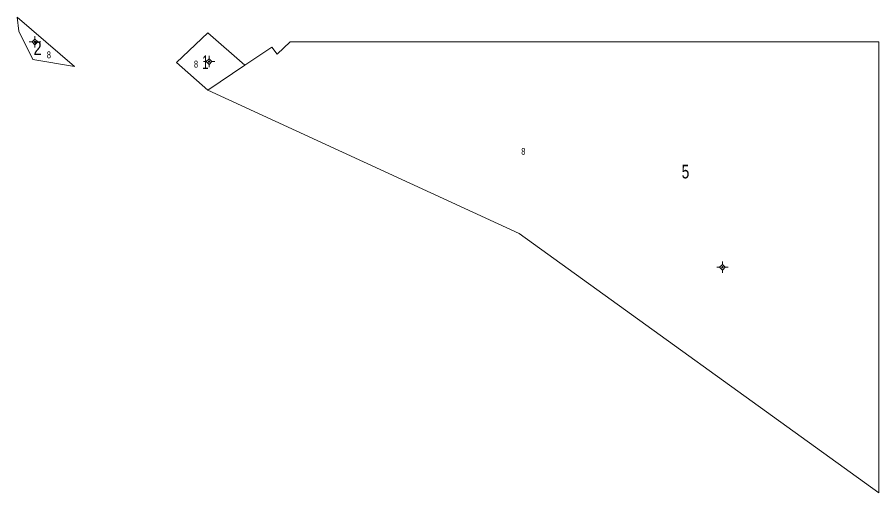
# Model space of a CAD drawing. Header units: metres. Extents: x 362321 to 363000, y 1840901 to 1841006.
# Drawn here: x 362810.9 to 363000, y 1840901 to 1841005.4 of the extents above; entities that cross this region are included whole.
import ezdxf

# ---------------------------------------------------------------- set-up
doc = ezdxf.new("R2010")
doc.units = ezdxf.units.M
doc.header["$LTSCALE"] = 0.6
doc.layers.add('10', color=7, linetype='Continuous', lineweight=13)
doc.layers.add('11', color=7, linetype='Continuous', lineweight=13)
doc.layers.add('14', color=7, linetype='Continuous')
doc.layers.add('15', color=7, linetype='Continuous')

msp = doc.modelspace()

# ---------------------------------------------------------------- hatches: boundary and pattern name
at = {"layer": '11'}
for points in [[(362814.9198, 1840999.98, 1), (362814.6198, 1840999.98, 1)], [(362853.1398, 1840995.66, 1), (362852.8397, 1840995.66, 1)], [(362965.8298, 1840950.5, 1), (362965.5297, 1840950.5, 1)]]:
    msp.add_hatch(color=256, dxfattribs=at).paths.add_polyline_path(points)

# ---------------------------------------------------------------- linework, layer by layer
at = {"layer": '10'}
msp.add_line((362852.68, 1840989.35), (362845.8, 1840995.42), dxfattribs=at)
msp.add_lwpolyline([(362814.32, 1840996.14), (362811.23, 1841002.3), (362810.87, 1841005.39), (362823.41, 1840994.57)], close=True, dxfattribs=at)
for points in [[(362852.68, 1840989.35), (362860.8, 1840994.9), (362852.72, 1841001.97), (362845.8, 1840995.42)], [(362860.8, 1840994.9), (362866.76, 1840998.81), (362867.95, 1840997.28), (362870.81, 1841000), (363000, 1841000), (363000, 1840901)], [(362852.68, 1840989.35), (362921.05, 1840957.94), (363000, 1840901)]]:
    msp.add_lwpolyline(points, dxfattribs=at)
at = {"layer": '11'}
for p, q in [((362814.77, 1841001.23), (362814.77, 1841000.6)), ((362814.14, 1840999.98), (362813.52, 1840999.98)), ((362814.77, 1840999.36), (362814.77, 1840998.73)), ((362816.02, 1840999.98), (362815.4, 1840999.98)), ((362852.36, 1840995.66), (362851.74, 1840995.66)), ((362852.99, 1840996.91), (362852.99, 1840996.28)), ((362854.24, 1840995.66), (362853.62, 1840995.66)), ((362852.99, 1840995.04), (362852.99, 1840994.41)), ((362965.68, 1840951.75), (362965.68, 1840951.12)), ((362965.06, 1840950.5), (362964.43, 1840950.5)), ((362965.68, 1840949.88), (362965.68, 1840949.25)), ((362966.93, 1840950.5), (362966.3, 1840950.5))]:
    msp.add_line(p, q, dxfattribs=at)
for points in [[(362814.77, 1841000.6), (362814.14, 1840999.98), (362814.77, 1840999.36), (362815.4, 1840999.98)], [(362852.99, 1840996.28), (362852.36, 1840995.66), (362852.99, 1840995.04), (362853.62, 1840995.66)], [(362965.68, 1840951.12), (362965.06, 1840950.5), (362965.68, 1840949.88), (362966.3, 1840950.5)]]:
    msp.add_lwpolyline(points, close=True, dxfattribs=at)
for centre in [(362814.7698, 1840999.98), (362852.9898, 1840995.66), (362965.6798, 1840950.5)]:
    msp.add_circle(centre, 0.15, dxfattribs=at)

# ---------------------------------------------------------------- texts
at = {"layer": '14', "width": 0.75}
for p in [(362817.36, 1840996.38), (362849.66, 1840994.35), (362921.52, 1840975.19)]:
    msp.add_text('8', height=1.5, dxfattribs=at).set_placement(p)
at = {"layer": '15'}
for s, width, p in [('2', 0.8, (362814.45, 1840997.09)), ('1', 0.65, (362851.44, 1840994.02)), ('5', 0.75, (362956.73, 1840970))]:
    msp.add_text(s, height=3, dxfattribs=dict(at, width=width)).set_placement(p)

doc.saveas('drawing.dxf')
